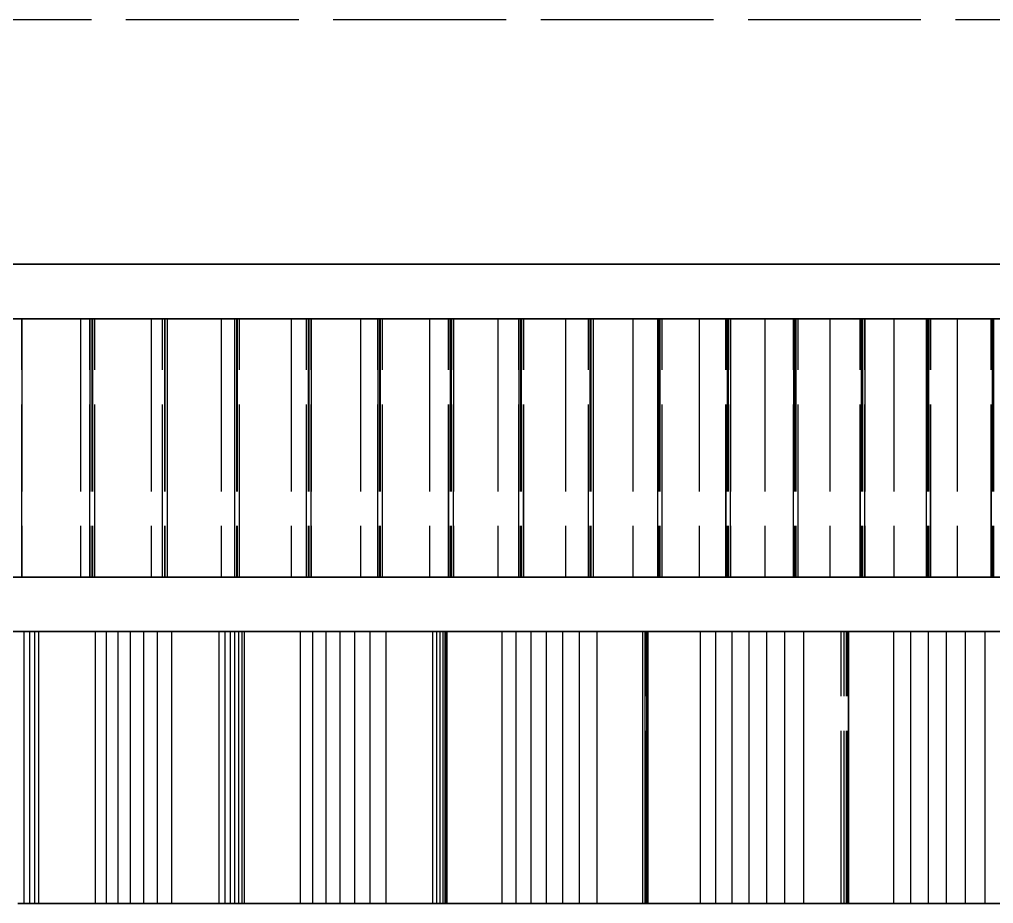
# Model space of a CAD drawing. Header units: millimetres. Extents: x -30 to 157, y -46 to 88.
# Drawn here: x 2.7 to 9.86, y 74.19 to 80.69 of the extents above; entities that cross this region are included whole.
import ezdxf

# ---------------------------------------------------------------- set-up
doc = ezdxf.new("R2010")
doc.units = ezdxf.units.MM
doc.linetypes.add('DASHED', pattern=[1.524, 1.27, -0.254])
doc.layers.add('HIDDEN', color=8, linetype='DASHED')
doc.layers.add('VISIBLE', color=7, linetype='CONTINUOUS')

msp = doc.modelspace()

# ---------------------------------------------------------------- linework, layer by layer
at = {"layer": 'HIDDEN'}
msp.add_line((-27, 80.69183), (27, 80.69183), dxfattribs=at)
for points in [[(-4.29249, 78.89183), (-3.63211, 78.89183), (-2.97172, 78.89183), (-2.31134, 78.89183), (-1.65096, 78.89183), (-0.99057, 78.89183), (-0.33019, 78.89183), (0.33019, 78.89183), (0.99057, 78.89183), (1.65096, 78.89183), (2.31134, 78.89183), (2.97172, 78.89183), (3.63211, 78.89183), (4.29249, 78.89183), (4.95287, 78.89183), (5.61326, 78.89183), (6.27364, 78.89183), (6.93402, 78.89183), (7.59441, 78.89183), (8.25479, 78.89183), (8.91517, 78.89183), (9.57555, 78.89183), (10.23594, 78.89183)], [(10.26775, 78.89183), (9.64546, 78.89183), (9.02317, 78.89183), (8.40089, 78.89183), (7.7786, 78.89183), (7.15631, 78.89183), (6.53402, 78.89183), (5.91173, 78.89183), (5.28945, 78.89183), (4.66716, 78.89183), (4.04487, 78.89183), (3.42258, 78.89183), (2.8003, 78.89183), (2.17801, 78.89183)], [(2.17801, 78.89183), (2.8003, 78.89183), (3.42258, 78.89183), (4.04487, 78.89183), (4.66716, 78.89183), (5.28945, 78.89183), (5.91173, 78.89183), (6.53402, 78.89183), (7.15631, 78.89183), (7.7786, 78.89183), (8.40089, 78.89183), (9.02317, 78.89183), (9.64546, 78.89183), (10.26775, 78.89183)], [(3.14567, 78.49183), (2.102, 78.49183)], [(2.62475, 78.49183), (3.6644, 78.49183)], [(2.69779, 78.49183), (2.67985, 78.49183)], [(2.69497, 78.49183), (3.21496, 78.49183)], [(2.71598, 78.49183), (2.69779, 78.49183)], [(3.22982, 78.49183), (2.71582, 78.49183)], [(2.71582, 78.49183), (2.71598, 78.49183)], [(2.71582, 78.49183), (2.71582, 76.59183)], [(2.71598, 76.59183), (2.71598, 78.49183)], [(4.18057, 78.49183), (3.14567, 78.49183)], [(3.14567, 78.49183), (3.14567, 76.59183)], [(3.21496, 78.49183), (3.21536, 78.49183)], [(3.21496, 78.49183), (3.21496, 76.59183)], [(3.21536, 78.49183), (3.2332, 78.49183)], [(3.21536, 76.59183), (3.21536, 78.49183)], [(3.74818, 78.49183), (3.22982, 78.49183)], [(3.22982, 78.49183), (3.22982, 76.59183)], [(3.2332, 78.49183), (3.25135, 78.49183)], [(3.2332, 78.49183), (3.2332, 76.59183)], [(3.25115, 78.49183), (3.25135, 78.49183)], [(3.25115, 78.49183), (3.76243, 78.49183)], [(3.25115, 76.59183), (3.25115, 78.49183)], [(3.25135, 76.59183), (3.25135, 78.49183)], [(3.6644, 78.49183), (4.69383, 78.49183)], [(3.6644, 78.49183), (3.6644, 76.59183)], [(3.74818, 78.49183), (3.74863, 78.49183)], [(3.74818, 76.59183), (3.74818, 78.49183)], [(3.76637, 78.49183), (3.74863, 78.49183)], [(3.74863, 76.59183), (3.74863, 78.49183)], [(3.76243, 78.49183), (4.27879, 78.49183)], [(3.76243, 78.49183), (3.76243, 76.59183)], [(3.78446, 78.49183), (3.76637, 78.49183)], [(3.76637, 78.49183), (3.76637, 76.59183)], [(4.29242, 78.49183), (3.7842, 78.49183)], [(3.7842, 78.49183), (3.78446, 78.49183)], [(3.7842, 78.49183), (3.7842, 76.59183)], [(3.78446, 76.59183), (3.78446, 78.49183)], [(5.20383, 78.49183), (4.18057, 78.49183)], [(4.18057, 78.49183), (4.18057, 76.59183)], [(4.27879, 78.49183), (4.27929, 78.49183)], [(4.27879, 78.49183), (4.27879, 76.59183)], [(4.27929, 78.49183), (4.29691, 78.49183)], [(4.27929, 76.59183), (4.27929, 78.49183)], [(4.80642, 78.49183), (4.29242, 78.49183)], [(4.29242, 78.49183), (4.29242, 76.59183)], [(4.29691, 78.49183), (4.31493, 78.49183)], [(4.29691, 78.49183), (4.29691, 76.59183)], [(4.31462, 78.49183), (4.31493, 78.49183)], [(4.31462, 78.49183), (4.81941, 78.49183)], [(4.31462, 76.59183), (4.31462, 78.49183)], [(4.31493, 76.59183), (4.31493, 78.49183)], [(4.69383, 78.49183), (5.71019, 78.49183)], [(4.69383, 78.49183), (4.69383, 76.59183)], [(4.80642, 78.49183), (4.80697, 78.49183)], [(4.80642, 76.59183), (4.80642, 78.49183)], [(4.82445, 78.49183), (4.80697, 78.49183)], [(4.80697, 76.59183), (4.80697, 78.49183)], [(4.81941, 78.49183), (5.33069, 78.49183)], [(4.81941, 78.49183), (4.81941, 76.59183)], [(4.84239, 78.49183), (4.82445, 78.49183)], [(4.82445, 78.49183), (4.82445, 76.59183)], [(5.34304, 78.49183), (4.84203, 78.49183)], [(4.84203, 78.49183), (4.84239, 78.49183)], [(4.84203, 78.49183), (4.84203, 76.59183)], [(4.84239, 76.59183), (4.84239, 78.49183)], [(6.21257, 78.49183), (5.20383, 78.49183)], [(5.20383, 78.49183), (5.20383, 76.59183)], [(5.33069, 78.49183), (5.3313, 78.49183)], [(5.33069, 78.49183), (5.33069, 76.59183)], [(5.3313, 78.49183), (5.34864, 78.49183)], [(5.3313, 76.59183), (5.3313, 78.49183)], [(5.85126, 78.49183), (5.34304, 78.49183)], [(5.34304, 78.49183), (5.34304, 76.59183)], [(5.34864, 78.49183), (5.36648, 78.49183)], [(5.34864, 78.49183), (5.34864, 76.59183)], [(5.36607, 78.49183), (5.36648, 78.49183)], [(5.36607, 78.49183), (5.86295, 78.49183)], [(5.36607, 76.59183), (5.36607, 78.49183)], [(5.36648, 76.59183), (5.36648, 78.49183)], [(5.71019, 78.49183), (6.71063, 78.49183)], [(5.71019, 78.49183), (5.71019, 76.59183)], [(5.85126, 78.49183), (5.85191, 78.49183)], [(5.85126, 76.59183), (5.85126, 78.49183)], [(5.86909, 78.49183), (5.85191, 78.49183)], [(5.85191, 76.59183), (5.85191, 78.49183)], [(5.86295, 78.49183), (6.36774, 78.49183)], [(5.86295, 78.49183), (5.86295, 76.59183)], [(5.88683, 78.49183), (5.86909, 78.49183)], [(5.86909, 78.49183), (5.86909, 76.59183)], [(6.37878, 78.49183), (5.88637, 78.49183)], [(5.88637, 78.49183), (5.88683, 78.49183)], [(5.88637, 78.49183), (5.88637, 76.59183)], [(5.88683, 76.59183), (5.88683, 78.49183)], [(7.20401, 78.49183), (6.21257, 78.49183)], [(6.21257, 78.49183), (6.21257, 76.59183)], [(6.36774, 78.49183), (6.36844, 78.49183)], [(6.36774, 78.49183), (6.36774, 76.59183)], [(6.36844, 78.49183), (6.38546, 78.49183)], [(6.36844, 76.59183), (6.36844, 78.49183)], [(6.87979, 78.49183), (6.37878, 78.49183)], [(6.37878, 78.49183), (6.37878, 76.59183)], [(6.38546, 78.49183), (6.40307, 78.49183)], [(6.38546, 78.49183), (6.38546, 76.59183)], [(6.40257, 78.49183), (6.40307, 78.49183)], [(6.40257, 78.49183), (6.89016, 78.49183)], [(6.40257, 76.59183), (6.40257, 78.49183)], [(6.40307, 76.59183), (6.40307, 78.49183)], [(6.71063, 78.49183), (7.69237, 78.49183)], [(6.71063, 78.49183), (6.71063, 76.59183)], [(6.87979, 78.49183), (6.88053, 78.49183)], [(6.87979, 76.59183), (6.87979, 78.49183)], [(6.89737, 78.49183), (6.88053, 78.49183)], [(6.88053, 76.59183), (6.88053, 78.49183)], [(6.89016, 78.49183), (7.38704, 78.49183)], [(6.89016, 78.49183), (6.89016, 76.59183)], [(6.91485, 78.49183), (6.89737, 78.49183)], [(6.89737, 78.49183), (6.89737, 76.59183)], [(7.39674, 78.49183), (6.9143, 78.49183)], [(6.9143, 78.49183), (6.91485, 78.49183)], [(6.9143, 78.49183), (6.9143, 76.59183)], [(6.91485, 76.59183), (6.91485, 78.49183)], [(8.17536, 78.49183), (7.20401, 78.49183)], [(7.20401, 78.49183), (7.20401, 76.59183)], [(7.38704, 78.49183), (7.38783, 78.49183)], [(7.38704, 78.49183), (7.38704, 76.59183)], [(7.38783, 78.49183), (7.40448, 78.49183)], [(7.38783, 76.59183), (7.38783, 78.49183)], [(7.88915, 78.49183), (7.39674, 78.49183)], [(7.39674, 78.49183), (7.39674, 76.59183)], [(7.40448, 78.49183), (7.42182, 78.49183)], [(7.40448, 78.49183), (7.40448, 76.59183)], [(7.42122, 78.49183), (7.42182, 78.49183)], [(7.42122, 78.49183), (7.89816, 78.49183)], [(7.42122, 76.59183), (7.42122, 78.49183)], [(7.42182, 76.59183), (7.42182, 78.49183)], [(7.69237, 78.49183), (8.65266, 78.49183)], [(7.69237, 78.49183), (7.69237, 76.59183)], [(7.88915, 78.49183), (7.88998, 78.49183)], [(7.88915, 76.59183), (7.88915, 78.49183)], [(7.90643, 78.49183), (7.88998, 78.49183)], [(7.88998, 76.59183), (7.88998, 78.49183)], [(7.89816, 78.49183), (8.38575, 78.49183)], [(7.89816, 78.49183), (7.89816, 76.59183)], [(7.92361, 78.49183), (7.90643, 78.49183)], [(7.90643, 78.49183), (7.90643, 76.59183)], [(8.39408, 78.49183), (7.92296, 78.49183)], [(7.92296, 78.49183), (7.92361, 78.49183)], [(7.92296, 78.49183), (7.92296, 76.59183)], [(7.92361, 76.59183), (7.92361, 78.49183)], [(9.12393, 78.49183), (8.17536, 78.49183)], [(8.17536, 78.49183), (8.17536, 76.59183)], [(8.38575, 78.49183), (8.38664, 78.49183)], [(8.38575, 78.49183), (8.38575, 76.59183)], [(8.38664, 78.49183), (8.40286, 78.49183)], [(8.38664, 76.59183), (8.38664, 78.49183)], [(8.87651, 78.49183), (8.39408, 78.49183)], [(8.39408, 78.49183), (8.39408, 76.59183)], [(8.40286, 78.49183), (8.41988, 78.49183)], [(8.40286, 78.49183), (8.40286, 76.59183)], [(8.41918, 78.49183), (8.41988, 78.49183)], [(8.41918, 78.49183), (8.88415, 78.49183)], [(8.41918, 76.59183), (8.41918, 78.49183)], [(8.41988, 76.59183), (8.41988, 78.49183)], [(8.65266, 78.49183), (9.58884, 78.49183)], [(8.65266, 78.49183), (8.65266, 76.59183)], [(8.87651, 78.49183), (8.87744, 78.49183)], [(8.87651, 76.59183), (8.87651, 78.49183)], [(8.89344, 78.49183), (8.87744, 78.49183)], [(8.87744, 76.59183), (8.87744, 78.49183)], [(8.88415, 78.49183), (9.36109, 78.49183)], [(8.88415, 78.49183), (8.88415, 76.59183)], [(8.91028, 78.49183), (8.89344, 78.49183)], [(8.89344, 78.49183), (8.89344, 76.59183)], [(9.36802, 78.49183), (8.90953, 78.49183)], [(8.90953, 78.49183), (8.91028, 78.49183)], [(8.90953, 78.49183), (8.90953, 76.59183)], [(8.91028, 76.59183), (8.91028, 78.49183)], [(10.04707, 78.49183), (9.12393, 78.49183)], [(9.12393, 78.49183), (9.12393, 76.59183)], [(9.36109, 78.49183), (9.36206, 78.49183)], [(9.36109, 78.49183), (9.36109, 76.59183)], [(9.36206, 78.49183), (9.37783, 78.49183)], [(9.36206, 76.59183), (9.36206, 78.49183)], [(9.83914, 78.49183), (9.36802, 78.49183)], [(9.36802, 78.49183), (9.36802, 76.59183)], [(9.37783, 78.49183), (9.39447, 78.49183)], [(9.37783, 78.49183), (9.37783, 76.59183)], [(9.39368, 78.49183), (9.39447, 78.49183)], [(9.39368, 78.49183), (9.84537, 78.49183)], [(9.39368, 76.59183), (9.39368, 78.49183)], [(9.39447, 76.59183), (9.39447, 78.49183)], [(9.58884, 78.49183), (10.49829, 78.49183)], [(9.58884, 78.49183), (9.58884, 76.59183)], [(9.83914, 78.49183), (9.84016, 78.49183)], [(9.83914, 76.59183), (9.83914, 78.49183)], [(9.85568, 78.49183), (9.84016, 78.49183)], [(9.84016, 76.59183), (9.84016, 78.49183)], [(9.84537, 78.49183), (10.31034, 78.49183)], [(9.84537, 78.49183), (9.84537, 76.59183)], [(9.87212, 78.49183), (9.85568, 78.49183)], [(9.85568, 78.49183), (9.85568, 76.59183)], [(3.14567, 76.59183), (2.102, 76.59183)], [(2.62475, 76.59183), (3.6644, 76.59183)], [(2.69779, 76.59183), (2.67985, 76.59183)], [(2.69497, 76.59183), (3.21496, 76.59183)], [(2.71598, 76.59183), (2.69779, 76.59183)], [(3.22982, 76.59183), (2.71582, 76.59183)], [(2.71582, 76.59183), (2.71598, 76.59183)], [(4.18057, 76.59183), (3.14567, 76.59183)], [(3.21496, 76.59183), (3.21536, 76.59183)], [(3.21536, 76.59183), (3.2332, 76.59183)], [(3.74818, 76.59183), (3.22982, 76.59183)], [(3.2332, 76.59183), (3.25135, 76.59183)], [(3.25115, 76.59183), (3.25135, 76.59183)], [(3.25115, 76.59183), (3.76243, 76.59183)], [(3.6644, 76.59183), (4.69383, 76.59183)], [(3.74818, 76.59183), (3.74863, 76.59183)], [(3.76637, 76.59183), (3.74863, 76.59183)], [(3.76243, 76.59183), (4.27879, 76.59183)], [(3.78446, 76.59183), (3.76637, 76.59183)], [(4.29242, 76.59183), (3.7842, 76.59183)], [(3.7842, 76.59183), (3.78446, 76.59183)], [(5.20383, 76.59183), (4.18057, 76.59183)], [(4.27879, 76.59183), (4.27929, 76.59183)], [(4.27929, 76.59183), (4.29691, 76.59183)], [(4.80642, 76.59183), (4.29242, 76.59183)], [(4.29691, 76.59183), (4.31493, 76.59183)], [(4.31462, 76.59183), (4.31493, 76.59183)], [(4.31462, 76.59183), (4.81941, 76.59183)], [(4.69383, 76.59183), (5.71019, 76.59183)], [(4.80642, 76.59183), (4.80697, 76.59183)], [(4.82445, 76.59183), (4.80697, 76.59183)], [(4.81941, 76.59183), (5.33069, 76.59183)], [(4.84239, 76.59183), (4.82445, 76.59183)], [(5.34304, 76.59183), (4.84203, 76.59183)], [(4.84203, 76.59183), (4.84239, 76.59183)], [(6.21257, 76.59183), (5.20383, 76.59183)], [(5.33069, 76.59183), (5.3313, 76.59183)], [(5.3313, 76.59183), (5.34864, 76.59183)], [(5.85126, 76.59183), (5.34304, 76.59183)], [(5.34864, 76.59183), (5.36648, 76.59183)], [(5.36607, 76.59183), (5.36648, 76.59183)], [(5.36607, 76.59183), (5.86295, 76.59183)], [(5.71019, 76.59183), (6.71063, 76.59183)], [(5.85126, 76.59183), (5.85191, 76.59183)], [(5.86909, 76.59183), (5.85191, 76.59183)], [(5.86295, 76.59183), (6.36774, 76.59183)], [(5.88683, 76.59183), (5.86909, 76.59183)], [(6.37878, 76.59183), (5.88637, 76.59183)], [(5.88637, 76.59183), (5.88683, 76.59183)], [(7.20401, 76.59183), (6.21257, 76.59183)], [(6.36774, 76.59183), (6.36844, 76.59183)], [(6.36844, 76.59183), (6.38546, 76.59183)], [(6.87979, 76.59183), (6.37878, 76.59183)], [(6.38546, 76.59183), (6.40307, 76.59183)], [(6.40257, 76.59183), (6.40307, 76.59183)], [(6.40257, 76.59183), (6.89016, 76.59183)], [(6.71063, 76.59183), (7.69237, 76.59183)], [(6.87979, 76.59183), (6.88053, 76.59183)], [(6.89737, 76.59183), (6.88053, 76.59183)], [(6.89016, 76.59183), (7.38704, 76.59183)], [(6.91485, 76.59183), (6.89737, 76.59183)], [(7.39674, 76.59183), (6.9143, 76.59183)], [(6.9143, 76.59183), (6.91485, 76.59183)], [(8.17536, 76.59183), (7.20401, 76.59183)], [(7.38704, 76.59183), (7.38783, 76.59183)], [(7.38783, 76.59183), (7.40448, 76.59183)], [(7.88915, 76.59183), (7.39674, 76.59183)], [(7.40448, 76.59183), (7.42182, 76.59183)], [(7.42122, 76.59183), (7.42182, 76.59183)], [(7.42122, 76.59183), (7.89816, 76.59183)], [(7.69237, 76.59183), (8.65266, 76.59183)], [(7.88915, 76.59183), (7.88998, 76.59183)], [(7.90643, 76.59183), (7.88998, 76.59183)], [(7.89816, 76.59183), (8.38575, 76.59183)], [(7.92361, 76.59183), (7.90643, 76.59183)], [(8.39408, 76.59183), (7.92296, 76.59183)], [(7.92296, 76.59183), (7.92361, 76.59183)], [(9.12393, 76.59183), (8.17536, 76.59183)], [(8.38575, 76.59183), (8.38664, 76.59183)], [(8.38664, 76.59183), (8.40286, 76.59183)], [(8.87651, 76.59183), (8.39408, 76.59183)], [(8.40286, 76.59183), (8.41988, 76.59183)], [(8.41918, 76.59183), (8.41988, 76.59183)], [(8.41918, 76.59183), (8.88415, 76.59183)], [(8.65266, 76.59183), (9.58884, 76.59183)], [(8.87651, 76.59183), (8.87744, 76.59183)], [(8.89344, 76.59183), (8.87744, 76.59183)], [(8.88415, 76.59183), (9.36109, 76.59183)], [(8.91028, 76.59183), (8.89344, 76.59183)], [(9.36802, 76.59183), (8.90953, 76.59183)], [(8.90953, 76.59183), (8.91028, 76.59183)], [(10.04707, 76.59183), (9.12393, 76.59183)], [(9.36109, 76.59183), (9.36206, 76.59183)], [(9.36206, 76.59183), (9.37783, 76.59183)], [(9.83914, 76.59183), (9.36802, 76.59183)], [(9.37783, 76.59183), (9.39447, 76.59183)], [(9.39368, 76.59183), (9.39447, 76.59183)], [(9.39368, 76.59183), (9.84537, 76.59183)], [(9.58884, 76.59183), (10.49829, 76.59183)], [(9.83914, 76.59183), (9.84016, 76.59183)], [(9.85568, 76.59183), (9.84016, 76.59183)], [(9.84537, 76.59183), (10.31034, 76.59183)], [(9.87212, 76.59183), (9.85568, 76.59183)], [(10.23594, 76.19183), (9.57555, 76.19183), (8.91517, 76.19183), (8.25479, 76.19183), (7.59441, 76.19183), (6.93402, 76.19183), (6.27364, 76.19183), (5.61326, 76.19183), (4.95287, 76.19183), (4.29249, 76.19183), (3.63211, 76.19183), (2.97172, 76.19183), (2.31134, 76.19183), (1.65096, 76.19183), (0.99057, 76.19183), (0.33019, 76.19183), (-0.33019, 76.19183), (-0.99057, 76.19183), (-1.65096, 76.19183), (-2.31134, 76.19183), (-2.97172, 76.19183), (-3.63211, 76.19183), (-4.29249, 76.19183)], [(-4.29249, 76.19183), (-3.63211, 76.19183), (-2.97172, 76.19183), (-2.31134, 76.19183), (-1.65096, 76.19183), (-0.99057, 76.19183), (-0.33019, 76.19183), (0.33019, 76.19183), (0.99057, 76.19183), (1.65096, 76.19183), (2.31134, 76.19183), (2.97172, 76.19183), (3.63211, 76.19183), (4.29249, 76.19183), (4.95287, 76.19183), (5.61326, 76.19183), (6.27364, 76.19183), (6.93402, 76.19183), (7.59441, 76.19183), (8.25479, 76.19183), (8.91517, 76.19183), (9.57555, 76.19183), (10.23594, 76.19183)], [(10.26775, 76.19183), (9.64546, 76.19183), (9.02317, 76.19183), (8.40089, 76.19183), (7.7786, 76.19183), (7.15631, 76.19183), (6.53402, 76.19183), (5.91173, 76.19183), (5.28945, 76.19183), (4.66716, 76.19183), (4.04487, 76.19183), (3.42258, 76.19183), (2.8003, 76.19183), (2.17801, 76.19183)], [(2.17801, 76.19183), (2.8003, 76.19183), (3.42258, 76.19183), (4.04487, 76.19183), (4.66716, 76.19183), (5.28945, 76.19183), (5.91173, 76.19183), (6.53402, 76.19183), (7.15631, 76.19183), (7.7786, 76.19183), (8.40089, 76.19183), (9.02317, 76.19183), (9.64546, 76.19183), (10.26775, 76.19183)], [(2.68592, 76.19183), (2.73288, 76.19183)], [(2.73288, 76.19183), (2.77455, 76.19183)], [(2.73288, 74.19183), (2.73288, 76.19183)], [(2.77455, 76.19183), (2.81066, 76.19183)], [(2.77455, 74.19183), (2.77455, 76.19183)], [(2.81066, 76.19183), (2.8408, 76.19183)], [(2.81066, 74.19183), (2.81066, 76.19183)], [(2.8408, 76.19183), (3.25682, 76.19183)], [(2.8408, 74.19183), (2.8408, 76.19183)], [(3.25682, 76.19183), (3.3368, 76.19183)], [(3.25682, 74.19183), (3.25682, 76.19183)], [(3.3368, 76.19183), (3.42268, 76.19183)], [(3.3368, 74.19183), (3.3368, 76.19183)], [(3.42268, 76.19183), (3.51407, 76.19183)], [(3.42268, 74.19183), (3.42268, 76.19183)], [(3.51407, 76.19183), (3.61066, 76.19183)], [(3.51407, 74.19183), (3.51407, 76.19183)], [(3.61066, 76.19183), (3.71221, 76.19183)], [(3.61066, 74.19183), (3.61066, 76.19183)], [(3.71221, 76.19183), (3.81851, 76.19183)], [(3.71221, 74.19183), (3.71221, 76.19183)], [(3.81851, 76.19183), (4.16508, 76.19183)], [(3.81851, 74.19183), (3.81851, 76.19183)], [(4.16508, 76.19183), (4.20879, 76.19183)], [(4.16508, 74.19183), (4.16508, 76.19183)], [(4.20879, 76.19183), (4.24767, 76.19183)], [(4.20879, 74.19183), (4.20879, 76.19183)], [(4.24767, 76.19183), (4.28155, 76.19183)], [(4.24767, 74.19183), (4.24767, 76.19183)], [(4.28155, 76.19183), (4.31019, 76.19183)], [(4.28155, 74.19183), (4.28155, 76.19183)], [(4.31019, 76.19183), (4.3333, 76.19183)], [(4.31019, 74.19183), (4.31019, 76.19183)], [(4.3333, 76.19183), (4.35051, 76.19183)], [(4.3333, 74.19183), (4.3333, 76.19183)], [(4.35051, 76.19183), (4.76187, 76.19183)], [(4.35051, 74.19183), (4.35051, 76.19183)], [(4.76187, 76.19183), (4.85354, 76.19183)], [(4.76187, 74.19183), (4.76187, 76.19183)], [(4.85354, 76.19183), (4.95104, 76.19183)], [(4.85354, 74.19183), (4.85354, 76.19183)], [(4.95104, 76.19183), (5.05398, 76.19183)], [(4.95104, 74.19183), (4.95104, 76.19183)], [(5.05398, 76.19183), (5.16203, 76.19183)], [(5.05398, 74.19183), (5.05398, 76.19183)], [(5.16203, 76.19183), (5.27497, 76.19183)], [(5.16203, 74.19183), (5.16203, 76.19183)], [(5.27497, 76.19183), (5.39259, 76.19183)], [(5.27497, 74.19183), (5.27497, 76.19183)], [(5.39259, 76.19183), (5.73448, 76.19183)], [(5.39259, 74.19183), (5.39259, 76.19183)], [(5.73448, 76.19183), (5.76485, 76.19183)], [(5.73448, 74.19183), (5.73448, 76.19183)], [(5.76485, 76.19183), (5.79045, 76.19183)], [(5.76485, 74.19183), (5.76485, 76.19183)], [(5.79045, 76.19183), (5.8111, 76.19183)], [(5.79045, 74.19183), (5.79045, 76.19183)], [(5.8111, 76.19183), (5.82657, 76.19183)], [(5.8111, 74.19183), (5.8111, 76.19183)], [(5.82657, 76.19183), (5.8366, 76.19183)], [(5.82657, 74.19183), (5.82657, 76.19183)], [(5.8366, 76.19183), (5.84079, 76.19183)], [(5.8366, 74.19183), (5.8366, 76.19183)], [(5.84079, 76.19183), (6.24564, 76.19183)], [(5.84079, 74.19183), (5.84079, 76.19183)], [(6.24564, 76.19183), (6.34861, 76.19183)], [(6.24564, 74.19183), (6.24564, 76.19183)], [(6.34861, 76.19183), (6.4573, 76.19183)], [(6.34861, 74.19183), (6.34861, 76.19183)], [(6.4573, 76.19183), (6.57131, 76.19183)], [(6.4573, 74.19183), (6.4573, 76.19183)], [(6.57131, 76.19183), (6.69035, 76.19183)], [(6.57131, 74.19183), (6.57131, 76.19183)], [(6.69035, 76.19183), (6.81418, 76.19183)], [(6.69035, 74.19183), (6.69035, 76.19183)], [(6.81418, 76.19183), (6.94258, 76.19183)], [(6.81418, 74.19183), (6.81418, 76.19183)], [(6.94258, 76.19183), (7.27827, 76.19183)], [(6.94258, 74.19183), (6.94258, 76.19183)], [(7.27827, 76.19183), (7.29516, 76.19183)], [(7.27827, 74.19183), (7.27827, 76.19183)], [(7.29516, 76.19183), (7.30736, 76.19183)], [(7.29516, 74.19183), (7.29516, 76.19183)], [(7.30498, 76.19183), (7.70153, 76.19183)], [(7.31382, 76.19183), (7.30498, 76.19183)], [(7.31694, 76.19183), (7.30498, 76.19183)], [(7.30498, 76.19183), (7.31382, 76.19183)], [(7.30498, 74.19183), (7.30498, 76.19183)], [(7.30498, 74.19183), (7.30498, 76.19183)], [(7.30736, 76.19183), (7.31469, 76.19183)], [(7.30736, 74.19183), (7.30736, 76.19183)], [(7.31694, 76.19183), (7.31382, 76.19183)], [(7.31382, 76.19183), (7.31694, 76.19183)], [(7.31382, 74.19183), (7.31382, 76.19183)], [(7.31382, 74.19183), (7.31382, 76.19183)], [(7.31469, 76.19183), (7.31694, 76.19183)], [(7.31469, 74.19183), (7.31469, 76.19183)], [(7.31694, 74.19183), (7.31694, 76.19183)], [(7.70153, 76.19183), (7.81532, 76.19183)], [(7.70153, 74.19183), (7.70153, 76.19183)], [(7.81532, 76.19183), (7.93471, 76.19183)], [(7.81532, 74.19183), (7.81532, 76.19183)], [(7.93471, 76.19183), (8.0593, 76.19183)], [(7.93471, 74.19183), (7.93471, 76.19183)], [(8.0593, 76.19183), (8.18879, 76.19183)], [(8.0593, 74.19183), (8.0593, 76.19183)], [(8.18879, 76.19183), (8.32295, 76.19183)], [(8.18879, 74.19183), (8.18879, 76.19183)], [(8.32295, 76.19183), (8.46156, 76.19183)], [(8.32295, 74.19183), (8.32295, 76.19183)], [(8.46156, 76.19183), (8.78955, 76.19183)], [(8.46156, 74.19183), (8.46156, 76.19183)], [(8.73655, 76.19183), (9.12301, 76.19183)], [(8.75838, 76.19183), (8.73655, 76.19183)], [(8.79289, 76.19183), (8.73655, 76.19183)], [(8.73655, 76.19183), (8.75838, 76.19183)], [(8.73655, 74.19183), (8.73655, 76.19183)], [(8.73655, 74.19183), (8.73655, 76.19183)], [(8.77462, 76.19183), (8.75838, 76.19183)], [(8.75838, 76.19183), (8.77462, 76.19183)], [(8.75838, 74.19183), (8.75838, 76.19183)], [(8.75838, 74.19183), (8.75838, 76.19183)], [(8.78562, 76.19183), (8.77462, 76.19183)], [(8.77462, 76.19183), (8.78562, 76.19183)], [(8.77462, 74.19183), (8.77462, 76.19183)], [(8.77462, 74.19183), (8.77462, 76.19183)], [(8.79164, 76.19183), (8.78562, 76.19183)], [(8.78562, 76.19183), (8.79164, 76.19183)], [(8.78562, 74.19183), (8.78562, 76.19183)], [(8.78562, 74.19183), (8.78562, 76.19183)], [(8.78955, 76.19183), (8.79289, 76.19183)], [(8.78955, 74.19183), (8.78955, 76.19183)], [(8.79289, 76.19183), (8.79164, 76.19183)], [(8.79164, 76.19183), (8.79289, 76.19183)], [(8.79164, 74.19183), (8.79164, 76.19183)], [(8.79164, 74.19183), (8.79164, 76.19183)], [(8.79289, 74.19183), (8.79289, 76.19183)], [(9.12301, 76.19183), (9.24713, 76.19183)], [(9.12301, 74.19183), (9.12301, 76.19183)], [(9.24713, 76.19183), (9.37669, 76.19183)], [(9.24713, 74.19183), (9.24713, 76.19183)], [(9.37669, 76.19183), (9.51129, 76.19183)], [(9.37669, 74.19183), (9.37669, 76.19183)], [(9.51129, 76.19183), (9.65066, 76.19183)], [(9.51129, 74.19183), (9.51129, 76.19183)], [(9.65066, 76.19183), (9.79455, 76.19183)], [(9.65066, 74.19183), (9.65066, 76.19183)], [(9.79455, 76.19183), (9.94276, 76.19183)], [(9.79455, 74.19183), (9.79455, 76.19183)], [(2.68592, 74.19183), (2.73288, 74.19183)], [(2.73288, 74.19183), (2.77455, 74.19183)], [(2.77455, 74.19183), (2.81066, 74.19183)], [(2.81066, 74.19183), (2.8408, 74.19183)], [(2.8408, 74.19183), (3.25682, 74.19183)], [(3.25682, 74.19183), (3.3368, 74.19183)], [(3.3368, 74.19183), (3.42268, 74.19183)], [(3.42268, 74.19183), (3.51407, 74.19183)], [(3.51407, 74.19183), (3.61066, 74.19183)], [(3.61066, 74.19183), (3.71221, 74.19183)], [(3.71221, 74.19183), (3.81851, 74.19183)], [(3.81851, 74.19183), (4.16508, 74.19183)], [(4.16508, 74.19183), (4.20879, 74.19183)], [(4.20879, 74.19183), (4.24767, 74.19183)], [(4.24767, 74.19183), (4.28155, 74.19183)], [(4.28155, 74.19183), (4.31019, 74.19183)], [(4.31019, 74.19183), (4.3333, 74.19183)], [(4.3333, 74.19183), (4.35051, 74.19183)], [(4.35051, 74.19183), (4.76187, 74.19183)], [(4.76187, 74.19183), (4.85354, 74.19183)], [(4.85354, 74.19183), (4.95104, 74.19183)], [(4.95104, 74.19183), (5.05398, 74.19183)], [(5.05398, 74.19183), (5.16203, 74.19183)], [(5.16203, 74.19183), (5.27497, 74.19183)], [(5.27497, 74.19183), (5.39259, 74.19183)], [(5.39259, 74.19183), (5.73448, 74.19183)], [(5.73448, 74.19183), (5.76485, 74.19183)], [(5.76485, 74.19183), (5.79045, 74.19183)], [(5.79045, 74.19183), (5.8111, 74.19183)], [(5.8111, 74.19183), (5.82657, 74.19183)], [(5.82657, 74.19183), (5.8366, 74.19183)], [(5.8366, 74.19183), (5.84079, 74.19183)], [(5.84079, 74.19183), (6.24564, 74.19183)], [(6.24564, 74.19183), (6.34861, 74.19183)], [(6.34861, 74.19183), (6.4573, 74.19183)], [(6.4573, 74.19183), (6.57131, 74.19183)], [(6.57131, 74.19183), (6.69035, 74.19183)], [(6.69035, 74.19183), (6.81418, 74.19183)], [(6.81418, 74.19183), (6.94258, 74.19183)], [(6.94258, 74.19183), (7.27827, 74.19183)], [(7.27827, 74.19183), (7.29516, 74.19183)], [(7.29516, 74.19183), (7.30736, 74.19183)], [(7.30498, 74.19183), (7.70153, 74.19183)], [(7.31382, 74.19183), (7.30498, 74.19183)], [(7.31694, 74.19183), (7.30498, 74.19183)], [(7.30498, 74.19183), (7.31382, 74.19183)], [(7.30736, 74.19183), (7.31469, 74.19183)], [(7.31694, 74.19183), (7.31382, 74.19183)], [(7.31382, 74.19183), (7.31694, 74.19183)], [(7.31469, 74.19183), (7.31694, 74.19183)], [(7.70153, 74.19183), (7.81532, 74.19183)], [(7.81532, 74.19183), (7.93471, 74.19183)], [(7.93471, 74.19183), (8.0593, 74.19183)], [(8.0593, 74.19183), (8.18879, 74.19183)], [(8.18879, 74.19183), (8.32295, 74.19183)], [(8.32295, 74.19183), (8.46156, 74.19183)], [(8.46156, 74.19183), (8.78955, 74.19183)], [(8.73655, 74.19183), (9.12301, 74.19183)], [(8.75838, 74.19183), (8.73655, 74.19183)], [(8.79289, 74.19183), (8.73655, 74.19183)], [(8.73655, 74.19183), (8.75838, 74.19183)], [(8.77462, 74.19183), (8.75838, 74.19183)], [(8.75838, 74.19183), (8.77462, 74.19183)], [(8.78562, 74.19183), (8.77462, 74.19183)], [(8.77462, 74.19183), (8.78562, 74.19183)], [(8.79164, 74.19183), (8.78562, 74.19183)], [(8.78562, 74.19183), (8.79164, 74.19183)], [(8.78955, 74.19183), (8.79289, 74.19183)], [(8.79289, 74.19183), (8.79164, 74.19183)], [(8.79164, 74.19183), (8.79289, 74.19183)], [(9.12301, 74.19183), (9.24713, 74.19183)], [(9.24713, 74.19183), (9.37669, 74.19183)], [(9.37669, 74.19183), (9.51129, 74.19183)], [(9.51129, 74.19183), (9.65066, 74.19183)], [(9.65066, 74.19183), (9.79455, 74.19183)], [(9.79455, 74.19183), (9.94276, 74.19183)]]:
    msp.add_lwpolyline(points, dxfattribs=at)
at = {"layer": 'VISIBLE'}
for points in [[(10.23594, 78.89183), (9.57555, 78.89183), (8.91517, 78.89183), (8.25479, 78.89183), (7.59441, 78.89183), (6.93402, 78.89183), (6.27364, 78.89183), (5.61326, 78.89183), (4.95287, 78.89183), (4.29249, 78.89183), (3.63211, 78.89183), (2.97172, 78.89183), (2.31134, 78.89183), (1.65096, 78.89183), (0.99057, 78.89183), (0.33019, 78.89183), (-0.33019, 78.89183), (-0.99057, 78.89183), (-1.65096, 78.89183), (-2.31134, 78.89183), (-2.97172, 78.89183), (-3.63211, 78.89183), (-4.29249, 78.89183)], [(2.73288, 76.19183), (2.68592, 76.19183)], [(2.77455, 76.19183), (2.73288, 76.19183)], [(2.73288, 74.19183), (2.73288, 76.19183)], [(2.81066, 76.19183), (2.77455, 76.19183)], [(2.77455, 74.19183), (2.77455, 76.19183)], [(2.8408, 76.19183), (2.81066, 76.19183)], [(2.81066, 74.19183), (2.81066, 76.19183)], [(3.25682, 76.19183), (2.8408, 76.19183)], [(2.8408, 74.19183), (2.8408, 76.19183)], [(3.3368, 76.19183), (3.25682, 76.19183)], [(3.25682, 74.19183), (3.25682, 76.19183)], [(3.42268, 76.19183), (3.3368, 76.19183)], [(3.3368, 74.19183), (3.3368, 76.19183)], [(3.51407, 76.19183), (3.42268, 76.19183)], [(3.42268, 74.19183), (3.42268, 76.19183)], [(3.61066, 76.19183), (3.51407, 76.19183)], [(3.51407, 74.19183), (3.51407, 76.19183)], [(3.71221, 76.19183), (3.61066, 76.19183)], [(3.61066, 74.19183), (3.61066, 76.19183)], [(3.81851, 76.19183), (3.71221, 76.19183)], [(3.71221, 74.19183), (3.71221, 76.19183)], [(4.16508, 76.19183), (3.81851, 76.19183)], [(3.81851, 74.19183), (3.81851, 76.19183)], [(4.20879, 76.19183), (4.16508, 76.19183)], [(4.16508, 74.19183), (4.16508, 76.19183)], [(4.24767, 76.19183), (4.20879, 76.19183)], [(4.20879, 74.19183), (4.20879, 76.19183)], [(4.28155, 76.19183), (4.24767, 76.19183)], [(4.24767, 74.19183), (4.24767, 76.19183)], [(4.31019, 76.19183), (4.28155, 76.19183)], [(4.28155, 74.19183), (4.28155, 76.19183)], [(4.3333, 76.19183), (4.31019, 76.19183)], [(4.31019, 74.19183), (4.31019, 76.19183)], [(4.35051, 76.19183), (4.3333, 76.19183)], [(4.3333, 74.19183), (4.3333, 76.19183)], [(4.76187, 76.19183), (4.35051, 76.19183)], [(4.35051, 74.19183), (4.35051, 76.19183)], [(4.85354, 76.19183), (4.76187, 76.19183)], [(4.76187, 74.19183), (4.76187, 76.19183)], [(4.95104, 76.19183), (4.85354, 76.19183)], [(4.85354, 74.19183), (4.85354, 76.19183)], [(5.05398, 76.19183), (4.95104, 76.19183)], [(4.95104, 74.19183), (4.95104, 76.19183)], [(5.16203, 76.19183), (5.05398, 76.19183)], [(5.05398, 74.19183), (5.05398, 76.19183)], [(5.27497, 76.19183), (5.16203, 76.19183)], [(5.16203, 74.19183), (5.16203, 76.19183)], [(5.39259, 76.19183), (5.27497, 76.19183)], [(5.27497, 74.19183), (5.27497, 76.19183)], [(5.73448, 76.19183), (5.39259, 76.19183)], [(5.39259, 74.19183), (5.39259, 76.19183)], [(5.76485, 76.19183), (5.73448, 76.19183)], [(5.73448, 74.19183), (5.73448, 76.19183)], [(5.79045, 76.19183), (5.76485, 76.19183)], [(5.76485, 74.19183), (5.76485, 76.19183)], [(5.8111, 76.19183), (5.79045, 76.19183)], [(5.79045, 74.19183), (5.79045, 76.19183)], [(5.82657, 76.19183), (5.8111, 76.19183)], [(5.8111, 74.19183), (5.8111, 76.19183)], [(5.8366, 76.19183), (5.82657, 76.19183)], [(5.82657, 74.19183), (5.82657, 76.19183)], [(5.84079, 76.19183), (5.8366, 76.19183)], [(5.8366, 74.19183), (5.8366, 76.19183)], [(6.24564, 76.19183), (5.84079, 76.19183)], [(5.84079, 74.19183), (5.84079, 76.19183)], [(6.34861, 76.19183), (6.24564, 76.19183)], [(6.24564, 74.19183), (6.24564, 76.19183)], [(6.4573, 76.19183), (6.34861, 76.19183)], [(6.34861, 74.19183), (6.34861, 76.19183)], [(6.57131, 76.19183), (6.4573, 76.19183)], [(6.4573, 74.19183), (6.4573, 76.19183)], [(6.69035, 76.19183), (6.57131, 76.19183)], [(6.57131, 74.19183), (6.57131, 76.19183)], [(6.81418, 76.19183), (6.69035, 76.19183)], [(6.69035, 74.19183), (6.69035, 76.19183)], [(6.94258, 76.19183), (6.81418, 76.19183)], [(6.81418, 74.19183), (6.81418, 76.19183)], [(7.27827, 76.19183), (6.94258, 76.19183)], [(6.94258, 74.19183), (6.94258, 76.19183)], [(7.29516, 76.19183), (7.27827, 76.19183)], [(7.27827, 74.19183), (7.27827, 76.19183)], [(7.30736, 76.19183), (7.29516, 76.19183)], [(7.29516, 74.19183), (7.29516, 76.19183)], [(7.31469, 76.19183), (7.30736, 76.19183)], [(7.30736, 74.19183), (7.30736, 76.19183)], [(7.31694, 76.19183), (7.31469, 76.19183)], [(7.31469, 74.19183), (7.31469, 76.19183)], [(7.70153, 76.19183), (7.31694, 76.19183)], [(7.31694, 74.19183), (7.31694, 76.19183)], [(7.81532, 76.19183), (7.70153, 76.19183)], [(7.70153, 74.19183), (7.70153, 76.19183)], [(7.93471, 76.19183), (7.81532, 76.19183)], [(7.81532, 74.19183), (7.81532, 76.19183)], [(8.0593, 76.19183), (7.93471, 76.19183)], [(7.93471, 74.19183), (7.93471, 76.19183)], [(8.18879, 76.19183), (8.0593, 76.19183)], [(8.0593, 74.19183), (8.0593, 76.19183)], [(8.32295, 76.19183), (8.18879, 76.19183)], [(8.18879, 74.19183), (8.18879, 76.19183)], [(8.46156, 76.19183), (8.32295, 76.19183)], [(8.32295, 74.19183), (8.32295, 76.19183)], [(8.78955, 76.19183), (8.46156, 76.19183)], [(8.46156, 74.19183), (8.46156, 76.19183)], [(8.79289, 76.19183), (8.78955, 76.19183)], [(8.78955, 74.19183), (8.78955, 76.19183)], [(9.12301, 76.19183), (8.79289, 76.19183)], [(8.79289, 74.19183), (8.79289, 76.19183)], [(9.24713, 76.19183), (9.12301, 76.19183)], [(9.12301, 74.19183), (9.12301, 76.19183)], [(9.37669, 76.19183), (9.24713, 76.19183)], [(9.24713, 74.19183), (9.24713, 76.19183)], [(9.51129, 76.19183), (9.37669, 76.19183)], [(9.37669, 74.19183), (9.37669, 76.19183)], [(9.65066, 76.19183), (9.51129, 76.19183)], [(9.51129, 74.19183), (9.51129, 76.19183)], [(9.79455, 76.19183), (9.65066, 76.19183)], [(9.65066, 74.19183), (9.65066, 76.19183)], [(9.94276, 76.19183), (9.79455, 76.19183)], [(9.79455, 74.19183), (9.79455, 76.19183)], [(2.73288, 74.19183), (2.68592, 74.19183)], [(2.77455, 74.19183), (2.73288, 74.19183)], [(2.81066, 74.19183), (2.77455, 74.19183)], [(2.8408, 74.19183), (2.81066, 74.19183)], [(3.25682, 74.19183), (2.8408, 74.19183)], [(3.3368, 74.19183), (3.25682, 74.19183)], [(3.42268, 74.19183), (3.3368, 74.19183)], [(3.51407, 74.19183), (3.42268, 74.19183)], [(3.61066, 74.19183), (3.51407, 74.19183)], [(3.71221, 74.19183), (3.61066, 74.19183)], [(3.81851, 74.19183), (3.71221, 74.19183)], [(4.16508, 74.19183), (3.81851, 74.19183)], [(4.20879, 74.19183), (4.16508, 74.19183)], [(4.24767, 74.19183), (4.20879, 74.19183)], [(4.28155, 74.19183), (4.24767, 74.19183)], [(4.31019, 74.19183), (4.28155, 74.19183)], [(4.3333, 74.19183), (4.31019, 74.19183)], [(4.35051, 74.19183), (4.3333, 74.19183)], [(4.76187, 74.19183), (4.35051, 74.19183)], [(4.85354, 74.19183), (4.76187, 74.19183)], [(4.95104, 74.19183), (4.85354, 74.19183)], [(5.05398, 74.19183), (4.95104, 74.19183)], [(5.16203, 74.19183), (5.05398, 74.19183)], [(5.27497, 74.19183), (5.16203, 74.19183)], [(5.39259, 74.19183), (5.27497, 74.19183)], [(5.73448, 74.19183), (5.39259, 74.19183)], [(5.76485, 74.19183), (5.73448, 74.19183)], [(5.79045, 74.19183), (5.76485, 74.19183)], [(5.8111, 74.19183), (5.79045, 74.19183)], [(5.82657, 74.19183), (5.8111, 74.19183)], [(5.8366, 74.19183), (5.82657, 74.19183)], [(5.84079, 74.19183), (5.8366, 74.19183)], [(6.24564, 74.19183), (5.84079, 74.19183)], [(6.34861, 74.19183), (6.24564, 74.19183)], [(6.4573, 74.19183), (6.34861, 74.19183)], [(6.57131, 74.19183), (6.4573, 74.19183)], [(6.69035, 74.19183), (6.57131, 74.19183)], [(6.81418, 74.19183), (6.69035, 74.19183)], [(6.94258, 74.19183), (6.81418, 74.19183)], [(7.27827, 74.19183), (6.94258, 74.19183)], [(7.29516, 74.19183), (7.27827, 74.19183)], [(7.30736, 74.19183), (7.29516, 74.19183)], [(7.31469, 74.19183), (7.30736, 74.19183)], [(7.31694, 74.19183), (7.31469, 74.19183)], [(7.70153, 74.19183), (7.31694, 74.19183)], [(7.81532, 74.19183), (7.70153, 74.19183)], [(7.93471, 74.19183), (7.81532, 74.19183)], [(8.0593, 74.19183), (7.93471, 74.19183)], [(8.18879, 74.19183), (8.0593, 74.19183)], [(8.32295, 74.19183), (8.18879, 74.19183)], [(8.46156, 74.19183), (8.32295, 74.19183)], [(8.78955, 74.19183), (8.46156, 74.19183)], [(8.79289, 74.19183), (8.78955, 74.19183)], [(9.12301, 74.19183), (8.79289, 74.19183)], [(9.24713, 74.19183), (9.12301, 74.19183)], [(9.37669, 74.19183), (9.24713, 74.19183)], [(9.51129, 74.19183), (9.37669, 74.19183)], [(9.65066, 74.19183), (9.51129, 74.19183)], [(9.79455, 74.19183), (9.65066, 74.19183)], [(9.94276, 74.19183), (9.79455, 74.19183)]]:
    msp.add_lwpolyline(points, dxfattribs=at)

doc.saveas('drawing.dxf')
